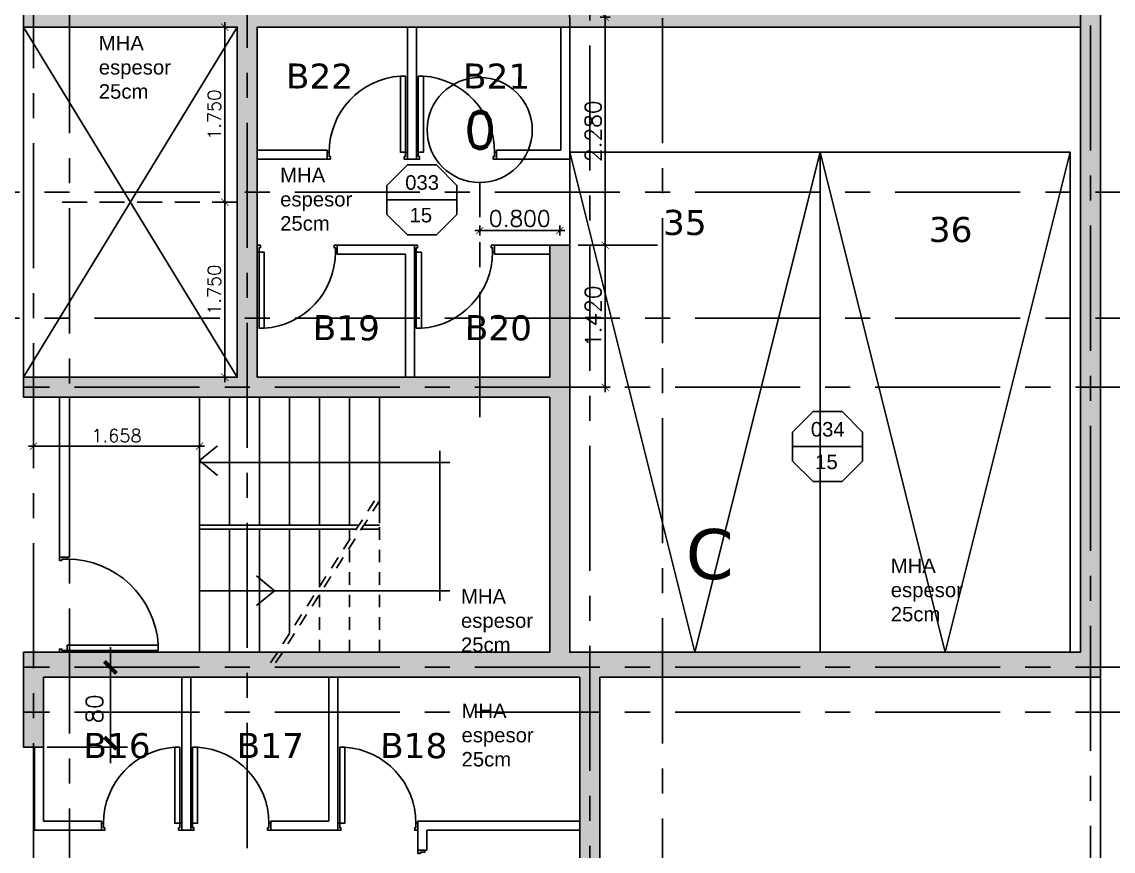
# Model space of a CAD drawing. Header units: millimetres. Extents: x 0 to 223, y -18 to 76.
# Drawn here: x 17.69 to 28.59, y 16.79 to 25.08 of the extents above; entities that cross this region are included whole.
import ezdxf
from ezdxf.enums import TextEntityAlignment as Align

# ---------------------------------------------------------------- set-up
doc = ezdxf.new("R2010")
doc.units = ezdxf.units.MM
for name, pattern in [('CENTER', [2, 1.25, -0.25, 0.25, -0.25]), ('HIDDEN', [0.375, 0.25, -0.125]), ('HIDDEN2', [0.1875, 0.125, -0.0625])]:
    doc.linetypes.add(name, pattern=pattern)
for name, color, linetype in [('01', 1, 'Continuous'), ('03', 3, 'Continuous'), ('04', 4, 'Continuous'), ('06', 6, 'Continuous'), ('Capa1', 8, 'Continuous'), ('COTAS', 1, 'Continuous'), ('COTAS1', 2, 'Continuous'), ('Cotas2', 1, 'Continuous'), ('EJES', 1, 'CENTER'), ('GRIS', 9, 'Continuous'), ('LOSAS', 7, 'Continuous'), ('MUROS_EST', 5, 'Continuous'), ('PUERTAS', 1, 'Continuous'), ('Tabiques', 4, 'Continuous'), ('Textos', 2, 'Continuous'), ('VIGAS_1', 2, 'Continuous')]:
    doc.layers.add(name, color=color, linetype=linetype)
doc.styles.add('INTERARQ', font='ROMANS.SHX')
doc.styles.add('ROMAND', font='romand', dxfattribs={"height": 31.5})
doc.styles.add('ROMANS', font='romans.shx', dxfattribs={"height": 16.875})
doc.styles.get("Standard").update_dxf_attribs({"font": 'arial.ttf'})
doc.dimstyles.new('ESCALA_1-50', dxfattribs={"dimtxt": 0.13, "dimasz": 0.05, "dimexe": 0.18, "dimexo": 0.0625, "dimgap": 0.04, "dimtad": 1, "dimdec": 3, "dimzin": 0, "dimdsep": 46, "dimtxsty": 'INTERARQ', "dimblk": 'DIMTICK', "dimcen": 0.09, "dimse1": 1, "dimse2": 1, "dimclrd": 1, "dimclre": 1, "dimclrt": 2, "dimadec": 0, "dimazin": 0, "dimtfac": 4.5, "dimtdec": 3, "dimtofl": 0, "dimtmove": 2, "dimatfit": 3, "dimldrblk": 'DIMTICK', "dimfxl": 1, "dimtolj": 1, "dimtzin": 0, "dimarcsym": 0})
pattern_1 = [(0, (0, 0), (0, 6.985), [5.08, -1.905]), (90, (0, 0), (-6.985, 4e-16), [5.08, -1.905])]

# ---------------------------------------------------------------- blocks, each defined once
blk = doc.blocks.new('P_75')
at = {"color": 9}
blk.add_arc((-0.0129, 0.0592), 0.7221, 93.33599, 179.93331, dxfattribs=at)
at = {"layer": 'PUERTAS'}
blk.add_lwpolyline([(-0.015, 0.06), (-0.055, 0.06), (-0.055, 0.78), (-0.0149, 0.78)], close=True, dxfattribs=at)
for points in [[(-0.75, 0), (-0.725, 0), (-0.725, 0.02), (-0.735, 0.02), (-0.735, 0.06), (-0.75, 0.06)], [(0, 0.06), (-0.015, 0.06), (-0.015, 0.02), (-0.025, 0.02), (-0.025, 0), (0, 0)]]:
    blk.add_lwpolyline(points, dxfattribs=at)
blk = doc.blocks.new('DIMTICK')
at = {"color": 1}
for p, q in [((-1, 0), (1, 0)), ((0, 1), (0, -1))]:
    blk.add_line(p, q, dxfattribs=at)
at = {"color": 3, "const_width": 0.141}
blk.add_lwpolyline([(0.71, 0.71), (-0.71, -0.71)], dxfattribs=at)
blk = doc.blocks.new('*D43')
at = {"layer": '06', "color": 1, "lineweight": -2, "transparency": 16777216}
blk.add_line((22.313, 22.994), (23.013, 22.994), dxfattribs=at)
at = {"layer": 'Defpoints', "color": 0, "transparency": 16777216}
for p in [(22.263, 23.184), (23.063, 23.184), (23.063, 22.994)]:
    blk.add_point(p, dxfattribs=at)
at = {"layer": '06', "color": 1, "lineweight": -2, "transparency": 16777216, "xscale": 0.05, "yscale": 0.05, "zscale": 0.05, "rotation": 180}
blk.add_blockref('DIMTICK', (22.263, 22.994), dxfattribs=at)
at = {"layer": '06', "color": 1, "lineweight": -2, "transparency": 16777216, "xscale": 0.05, "yscale": 0.05, "zscale": 0.05}
blk.add_blockref('DIMTICK', (23.063, 22.994), dxfattribs=at)
at = {"layer": '06', "color": 2, "transparency": 16777216, "insert": (22.663, 23.114), "char_height": 0.16, "attachment_point": 5, "style": 'INTERARQ'}
blk.add_mtext('\\A1;0.800', dxfattribs=at)
blk = doc.blocks.new('*D119')
at = {"layer": '06', "color": 1, "lineweight": -2, "transparency": 16777216}
blk.add_line((23.517, 25.077), (23.517, 22.897), dxfattribs=at)
at = {"layer": 'Defpoints', "color": 0, "transparency": 16777216}
for p in [(23.163, 25.127), (23.163, 22.847), (23.517, 22.847)]:
    blk.add_point(p, dxfattribs=at)
at = {"layer": '06', "color": 1, "lineweight": -2, "transparency": 16777216, "xscale": 0.05, "yscale": 0.05, "zscale": 0.05}
for p, rotation in [((23.517, 25.127), 90), ((23.517, 22.847), 270)]:
    blk.add_blockref('DIMTICK', p, dxfattribs=dict(at, rotation=rotation))
at = {"layer": '06', "color": 2, "transparency": 16777216, "insert": (23.397, 23.987), "char_height": 0.16, "attachment_point": 5, "rotation": 90, "style": 'INTERARQ'}
blk.add_mtext('\\A1;2.280', dxfattribs=at)
blk = doc.blocks.new('*D120')
at = {"layer": '06', "color": 1, "lineweight": -2, "transparency": 16777216}
blk.add_line((23.517, 22.797), (23.517, 21.477), dxfattribs=at)
at = {"layer": 'Defpoints', "color": 0, "transparency": 16777216}
for p in [(23.163, 22.847), (23.063, 21.427), (23.517, 21.427)]:
    blk.add_point(p, dxfattribs=at)
at = {"layer": '06', "color": 1, "lineweight": -2, "transparency": 16777216, "xscale": 0.05, "yscale": 0.05, "zscale": 0.05}
for p, rotation in [((23.517, 22.847), 90), ((23.517, 21.427), 270)]:
    blk.add_blockref('DIMTICK', p, dxfattribs=dict(at, rotation=rotation))
at = {"layer": '06', "color": 2, "transparency": 16777216, "insert": (23.397, 22.137), "char_height": 0.16, "attachment_point": 5, "rotation": 90, "style": 'INTERARQ'}
blk.add_mtext('\\A1;1.420', dxfattribs=at)
blk = doc.blocks.new('*D28')
at = {"layer": '01', "color": 1, "lineweight": -2, "transparency": 16777216}
blk.add_line((19.716, 24.977), (19.716, 23.327), dxfattribs=at)
at = {"layer": 'Defpoints', "color": 0, "transparency": 16777216}
for p in [(19.87, 25.027), (19.716, 23.277), (19.87, 23.277)]:
    blk.add_point(p, dxfattribs=at)
at = {"layer": '01', "color": 1, "lineweight": -2, "transparency": 16777216, "xscale": 0.05, "yscale": 0.05, "zscale": 0.05}
for p, rotation in [((19.716, 25.027), 90), ((19.716, 23.277), 270)]:
    blk.add_blockref('DIMTICK', p, dxfattribs=dict(at, rotation=rotation))
at = {"layer": '01', "color": 2, "transparency": 16777216, "insert": (19.611, 24.152), "char_height": 0.13, "attachment_point": 5, "rotation": 90, "style": 'INTERARQ'}
blk.add_mtext('\\A1;1.750', dxfattribs=at)
blk = doc.blocks.new('*D29')
at = {"layer": '01', "color": 1, "lineweight": -2, "transparency": 16777216}
blk.add_line((19.716, 23.227), (19.716, 21.577), dxfattribs=at)
at = {"layer": 'Defpoints', "color": 0, "transparency": 16777216}
for p in [(19.87, 23.277), (19.716, 21.527), (19.87, 21.527)]:
    blk.add_point(p, dxfattribs=at)
at = {"layer": '01', "color": 1, "lineweight": -2, "transparency": 16777216, "xscale": 0.05, "yscale": 0.05, "zscale": 0.05}
for p, rotation in [((19.716, 23.277), 90), ((19.716, 21.527), 270)]:
    blk.add_blockref('DIMTICK', p, dxfattribs=dict(at, rotation=rotation))
at = {"layer": '01', "color": 2, "transparency": 16777216, "insert": (19.611, 22.402), "char_height": 0.13, "attachment_point": 5, "rotation": 90, "style": 'INTERARQ'}
blk.add_mtext('\\A1;1.750', dxfattribs=at)
blk = doc.blocks.new('*D169')
at = {"layer": '04', "color": 1, "lineweight": -2, "transparency": 16777216}
blk.add_line((17.855, 20.838), (19.413, 20.838), dxfattribs=at)
at = {"layer": 'Defpoints', "color": 0, "transparency": 16777216}
for p in [(17.805, 21.427), (19.463, 21.327), (19.463, 20.838)]:
    blk.add_point(p, dxfattribs=at)
at = {"layer": '04', "color": 1, "lineweight": -2, "transparency": 16777216, "xscale": 0.05, "yscale": 0.05, "zscale": 0.05, "rotation": 180}
blk.add_blockref('DIMTICK', (17.805, 20.838), dxfattribs=at)
at = {"layer": '04', "color": 1, "lineweight": -2, "transparency": 16777216, "xscale": 0.05, "yscale": 0.05, "zscale": 0.05}
blk.add_blockref('DIMTICK', (19.463, 20.838), dxfattribs=at)
at = {"layer": '04', "color": 2, "transparency": 16777216, "insert": (18.634, 20.943), "char_height": 0.13, "attachment_point": 5, "style": 'INTERARQ'}
blk.add_mtext('\\A1;1.658', dxfattribs=at)

msp = doc.modelspace()

# ---------------------------------------------------------------- hatches: boundary and pattern name
at = {"layer": 'COTAS', "transparency": 33554687}
h = msp.add_hatch(color=5, dxfattribs=at)
h.dxf.hatch_style = 1
h.paths.add_polyline_path([(12.2874, 37.6473), (11.0049, 37.6473), (11.0049, 37.5473), (12.2874, 37.5473)])
h.paths.add_polyline_path([(12.2874, 37.5473), (11.0049, 37.5473), (11.0049, 36.7327), (11.1049, 36.7327), (11.1049, 37.4473), (12.2874, 37.4473)])
h.paths.add_polyline_path([(11.0049, 37.6473), (10.8549, 37.6473), (10.8549, 37.5473), (11.0049, 37.5473)])
h.paths.add_polyline_path([(11.0049, 37.5473), (10.8549, 37.5473), (10.8549, 36.8327), (10.8549, 36.7327), (11.0049, 36.7327)])
h.paths.add_polyline_path([(11.0049, 36.7327), (10.8549, 36.7327), (10.8549, 35.6673), (11.0049, 35.6673)])
h.paths.add_polyline_path([(11.1049, 36.7327), (11.0049, 36.7327), (11.0049, 35.6673), (11.1049, 35.6673)])
h.paths.add_polyline_path([(23.513, 35.6673), (23.363, 35.6673), (23.363, 34.3071), (23.513, 34.3071)])
h.paths.add_polyline_path([(23.513, 36.4272), (23.363, 36.4272), (23.363, 35.6673), (23.513, 35.6673)])
h.paths.add_polyline_path([(23.363, 36.4272), (23.263, 36.4272), (23.263, 35.6673), (23.363, 35.6673)])
h.paths.add_polyline_path([(23.363, 35.6673), (23.263, 35.6673), (23.263, 34.4321), (18.2631, 34.4321), (18.2631, 34.3071), (23.363, 34.3071)])
h.paths.add_polyline_path([(16.955, 35.6673), (16.83, 35.6673), (16.83, 34.3071), (16.955, 34.3071)])
h.paths.add_polyline_path([(17.08, 35.6673), (16.955, 35.6673), (16.955, 34.3071), (17.08, 34.3071)])
h.paths.add_polyline_path([(17.08, 36.4272), (16.955, 36.4272), (16.955, 35.6673), (17.08, 35.6673)])
h.paths.add_polyline_path([(16.955, 36.4272), (16.83, 36.4272), (16.83, 35.6673), (16.955, 35.6673)])
h.paths.add_polyline_path([(16.955, 36.7327), (16.83, 36.7327), (16.83, 36.4272), (16.955, 36.4272)])
h.paths.add_polyline_path([(17.08, 36.7327), (16.955, 36.7327), (16.955, 36.4272), (17.08, 36.4272)])
h.paths.add_polyline_path([(17.08, 37.5473), (16.955, 37.5473), (16.955, 36.7327), (17.08, 36.7327)])
h.paths.add_polyline_path([(16.955, 37.5473), (16.83, 37.5473), (16.83, 36.7327), (16.955, 36.7327)])
h.paths.add_polyline_path([(16.955, 37.6473), (16.83, 37.6473), (16.83, 37.5473), (16.955, 37.5473)])
h.paths.add_polyline_path([(17.08, 37.6473), (16.955, 37.6473), (16.955, 37.5473), (17.08, 37.5473)])
h.paths.add_polyline_path([(11.0049, 35.6673), (10.8549, 35.6673), (10.8549, 34.3071), (11.0049, 34.3071)])
h.paths.add_polyline_path([(11.1049, 35.6673), (11.0049, 35.6673), (11.0049, 34.3071), (11.1049, 34.3071)])
h.paths.add_polyline_path([(11.0049, 34.3071), (10.8549, 34.3071), (10.8549, 33.7473), (11.0049, 33.7473)])
h.paths.add_polyline_path([(11.1049, 34.3071), (11.0049, 34.3071), (11.0049, 33.7473), (11.1049, 33.7473)])
h.paths.add_polyline_path([(23.363, 34.3071), (18.2631, 34.3071), (18.2631, 34.1821), (23.263, 34.1821), (23.263, 32.7373), (23.363, 32.7373)])
h.paths.add_polyline_path([(23.513, 34.3071), (23.363, 34.3071), (23.363, 32.7373), (23.513, 32.7373)])
h.paths.add_polyline_path([(23.513, 37.5473), (23.363, 37.5473), (23.363, 36.4272), (23.513, 36.4272)])
h.paths.add_polyline_path([(23.363, 37.5473), (23.263, 37.5473), (23.263, 36.4272), (23.363, 36.4272)])
h.paths.add_polyline_path([(23.363, 37.6473), (23.263, 37.6473), (23.263, 37.5473), (23.363, 37.5473)])
h.paths.add_polyline_path([(23.513, 37.6473), (23.363, 37.6473), (23.363, 37.5473), (23.513, 37.5473)])
h.paths.add_polyline_path([(23.363, 28.8973), (18.1631, 28.8973), (18.1631, 28.5773), (18.2631, 28.5773), (18.2631, 28.7723), (23.363, 28.7723)])
h.paths.add_polyline_path([(23.363, 29.0223), (18.1631, 29.0223), (18.1631, 28.8973), (23.363, 28.8973)])
h.paths.add_polyline_path([(18.1631, 28.5773), (18.0631, 28.5773), (18.0631, 26.1768), (18.1631, 26.1768)])
h.paths.add_polyline_path([(18.2631, 28.5773), (18.1631, 28.5773), (18.1631, 26.1768), (18.2631, 26.1768)])
h.paths.add_polyline_path([(19.9399, 25.2273), (18.1631, 25.2273), (18.1631, 25.1273), (19.9399, 25.1273)])
h.paths.add_polyline_path([(18.1631, 25.2273), (17.8049, 25.2273), (17.8049, 25.1273), (18.1631, 25.1273)])
h.paths.add_polyline_path([(17.8049, 25.2273), (17.7049, 25.2273), (17.7049, 25.1273), (17.8049, 25.1273)])
h.paths.add_polyline_path([(17.8049, 25.1273), (17.7049, 25.1273), (17.7049, 25.0273), (17.8049, 25.0273)])
h.paths.add_polyline_path([(18.1631, 25.1273), (17.8049, 25.1273), (17.8049, 25.0273), (18.1631, 25.0273)])
h.paths.add_polyline_path([(22.263, 21.5273), (20.0399, 21.5273), (20.0399, 22.1173), (19.9399, 22.1173), (19.9399, 21.4273), (22.263, 21.4273)])
h.paths.add_polyline_path([(19.9399, 22.1173), (19.8399, 22.1173), (19.8399, 21.5273), (18.1631, 21.5273), (18.1631, 21.4273), (19.9399, 21.4273)])
h.paths.add_polyline_path([(18.1631, 21.5273), (17.8049, 21.5273), (17.8049, 21.4273), (18.1631, 21.4273)])
h.paths.add_polyline_path([(17.8049, 21.5273), (17.7049, 21.5273), (17.7049, 21.4273), (17.8049, 21.4273)])
h.paths.add_polyline_path([(17.8049, 21.4273), (17.7049, 21.4273), (17.7049, 21.3273), (17.8049, 21.3273)])
h.paths.add_polyline_path([(18.1631, 21.4273), (17.8049, 21.4273), (17.8049, 21.3273), (18.1631, 21.3273)])
h.paths.add_polyline_path([(22.263, 21.4273), (19.9399, 21.4273), (19.9399, 21.3273), (22.263, 21.3273)])
h.paths.add_polyline_path([(23.163, 22.8473), (22.963, 22.8473), (22.963, 22.1173), (23.163, 22.1173)])
h.paths.add_polyline_path([(23.163, 22.1173), (22.963, 22.1173), (22.963, 21.5273), (22.263, 21.5273), (22.263, 21.4273), (23.163, 21.4273)])
h.paths.add_polyline_path([(17.8049, 18.1773), (17.7049, 18.1773), (17.7049, 17.8273), (17.8049, 17.8273)])
h.paths.add_polyline_path([(17.9049, 18.1773), (17.8049, 18.1773), (17.8049, 17.8273), (17.9049, 17.8273)])
h.paths.add_polyline_path([(17.9049, 18.5273), (18.1631, 18.5273), (18.1631, 18.6273), (17.8049, 18.6273), (17.8049, 18.1773), (17.9049, 18.1773)])
h.paths.add_polyline_path([(17.8049, 18.6273), (17.7049, 18.6273), (17.7049, 18.1773), (17.8049, 18.1773)])
h.paths.add_polyline_path([(17.8049, 18.7773), (17.7049, 18.7773), (17.7049, 18.6273), (17.8049, 18.6273)])
h.paths.add_polyline_path([(18.1631, 18.7773), (17.8049, 18.7773), (17.8049, 18.6273), (18.1631, 18.6273)])
h.paths.add_polyline_path([(19.9399, 18.7773), (18.1631, 18.7773), (18.1631, 18.6273), (19.9399, 18.6273)])
h.paths.add_polyline_path([(19.9399, 18.6273), (18.1631, 18.6273), (18.1631, 18.5273), (19.9399, 18.5273)])
h.paths.add_polyline_path([(23.363, 18.6273), (19.9399, 18.6273), (19.9399, 18.5273), (22.2074, 18.5273), (23.263, 18.5273), (23.263, 18.1773), (23.363, 18.1773)])
h.paths.add_polyline_path([(24.0878, 18.7773), (23.363, 18.7773), (23.363, 18.6273), (24.0878, 18.6273)])
h.paths.add_polyline_path([(23.463, 12.1524), (23.363, 12.1524), (23.363, 12.0534), (23.463, 12.0635)])
h.paths.add_polyline_path([(23.363, 12.1524), (23.348, 12.1524), (19.9399, 11.8067), (19.9399, 11.7062), (23.363, 12.0534)])
h.paths.add_polyline_path([(23.363, 14.6979), (23.263, 14.6979), (23.263, 12.2432), (19.9399, 11.9062), (19.9399, 11.8067), (23.348, 12.1524), (23.363, 12.1539)])
h.paths.add_polyline_path([(23.463, 14.6979), (23.363, 14.6979), (23.363, 12.1539), (23.463, 12.164)])
h.paths.add_polyline_path([(19.9399, 11.8067), (19.9399, 11.9062), (18.1631, 11.7259), (18.1631, 11.6264)])
h.paths.add_polyline_path([(19.9399, 11.8067), (18.1631, 11.6264), (18.1631, 11.5259), (19.9399, 11.7062)])
h.paths.add_polyline_path([(18.1631, 11.7259), (17.8049, 11.6896), (17.8049, 11.5901), (18.1631, 11.6264)])
h.paths.add_polyline_path([(18.1631, 11.6264), (17.8049, 11.5901), (17.8049, 11.4896), (18.1631, 11.5259)])
h.paths.add_polyline_path([(17.8049, 11.6896), (17.055, 11.6135), (17.055, 11.514), (17.8049, 11.5901)])
h.paths.add_polyline_path([(17.8049, 11.5901), (17.055, 11.514), (17.055, 11.4135), (17.8049, 11.4896)])
h.paths.add_polyline_path([(17.055, 11.514), (16.955, 11.5039), (16.955, 11.4034), (17.055, 11.4135)])
h.paths.add_polyline_path([(17.055, 11.605), (16.955, 11.605), (16.955, 11.5039), (17.055, 11.514)])
h.paths.add_polyline_path([(16.955, 11.605), (16.855, 11.605), (16.855, 11.5932), (16.855, 11.4938), (16.955, 11.5039)])
h.paths.add_polyline_path([(16.955, 11.5039), (16.855, 11.4938), (16.855, 11.3932), (16.955, 11.4034)])
h.paths.add_polyline_path([(16.855, 11.4938), (16.2049, 11.4278), (16.2049, 11.3273), (16.855, 11.3932)])
h.paths.add_polyline_path([(16.855, 11.5932), (16.2049, 11.5273), (16.2049, 11.4278), (16.855, 11.4938)])
h.paths.add_polyline_path([(11.0049, 18.2773), (10.9049, 18.2773), (10.9049, 18.1773), (11.0049, 18.1773)])
h = msp.add_hatch(color=5, dxfattribs=at)
h.dxf.hatch_style = 1
h.paths.add_polyline_path([(17.8049, 28.8973), (17.7049, 28.8973), (17.7049, 28.7723), (17.8049, 28.7723)])
h.paths.add_polyline_path([(23.463, 29.0223), (23.363, 29.0223), (23.363, 28.8973), (23.463, 28.8973)])
h.paths.add_polyline_path([(23.463, 28.8973), (23.363, 28.8973), (23.363, 28.7723), (23.463, 28.7723)])
h.paths.add_polyline_path([(19.9399, 25.1273), (18.1631, 25.1273), (18.1631, 25.0273), (19.8399, 25.0273), (19.8399, 23.3773), (19.9399, 23.3773)])
h = msp.add_hatch(color=5, dxfattribs=at)
h.dxf.hatch_style = 1
h.paths.add_polyline_path([(28.3649, 25.1273), (28.2649, 25.1273), (28.2649, 23.3773), (28.3649, 23.3773)])
h.paths.add_polyline_path([(28.4649, 25.1273), (28.3649, 25.1273), (28.3649, 23.3773), (28.4649, 23.3773)])
h.paths.add_polyline_path([(28.3649, 23.3773), (28.2649, 23.3773), (28.2649, 22.1173), (28.3649, 22.1173)])
h.paths.add_polyline_path([(28.4649, 23.3773), (28.3649, 23.3773), (28.3649, 22.1173), (28.4649, 22.1173)])
h.paths.add_polyline_path([(28.3649, 22.1173), (28.2649, 22.1173), (28.2649, 21.4273), (28.3649, 21.4273)])
h.paths.add_polyline_path([(28.4649, 22.1173), (28.3649, 22.1173), (28.3649, 21.4273), (28.4649, 21.4273)])
h.paths.add_polyline_path([(28.3649, 21.4273), (28.2649, 21.4273), (28.2649, 18.7773), (24.0878, 18.7773), (24.0878, 18.6273), (28.3649, 18.6273)])
h.paths.add_polyline_path([(28.4649, 21.4273), (28.3649, 21.4273), (28.3649, 18.6273), (28.4649, 18.6273)])
h.paths.add_polyline_path([(28.3649, 18.6273), (24.0878, 18.6273), (24.0878, 18.5273), (28.3649, 18.5273)])
h.paths.add_polyline_path([(28.4649, 18.6273), (28.3649, 18.6273), (28.3649, 18.5273), (28.4649, 18.5273)])
h.paths.add_polyline_path([(19.9399, 21.4273), (18.1631, 21.4273), (18.1631, 21.3273), (19.9399, 21.3273)])
h = msp.add_hatch(color=5, dxfattribs=at)
h.dxf.hatch_style = 1
h.paths.add_polyline_path([(23.463, 18.5273), (24.0878, 18.5273), (24.0878, 18.6273), (23.363, 18.6273), (23.363, 18.1773), (23.463, 18.1773)])
at = {"layer": 'MUROS_EST', "transparency": 33554687}
h = msp.add_hatch(color=5, dxfattribs=at)
h.dxf.hatch_style = 1
h.paths.add_polyline_path([(28.4649, 28.0227), (31.8149, 28.0227), (31.8149, 58.4427), (5.4149, 58.4427), (5.4149, 10.7902), (5.6149, 10.7902), (5.6149, 58.2427), (31.6149, 58.2427), (31.6149, 28.2227), (28.2649, 28.2227), (28.2649, 18.7773), (23.163, 18.7773), (23.163, 19.2739), (22.963, 19.2739), (22.963, 18.7773), (17.7049, 18.7773), (17.7049, 17.8273), (17.9049, 17.8273), (17.9049, 18.5273), (23.263, 18.5273), (23.263, 12.2432), (19.3399, 11.8453), (19.3399, 11.6453), (23.463, 12.0635), (23.463, 18.5273), (28.4649, 18.5273)], flags=17)
h.paths.add_polyline_path([(23.163, 22.8473), (22.963, 22.8473), (22.963, 21.5273), (20.0399, 21.5273), (20.0399, 25.0273), (23.163, 25.0273), (23.1603, 25.2273), (17.7049, 25.2273), (17.7049, 25.0273), (19.8399, 25.0273), (19.8399, 21.5273), (17.7049, 21.5273), (17.7049, 21.3273), (22.963, 21.3273), (22.963, 19.2739), (23.163, 19.2739)], flags=16)
h.paths.add_polyline_path([(16.3049, 19.7073), (16.1049, 19.7073), (16.1049, 18.2773), (10.9049, 18.2773), (10.9049, 10.7898), (23.463, 12.0635), (23.463, 18.5273), (28.4649, 18.5273), (28.4649, 28.0227), (31.8149, 28.0227), (31.8149, 58.4427), (5.4149, 58.4427), (5.4149, 10.7902), (5.6149, 10.7902), (5.6149, 58.2427), (31.6149, 58.2427), (31.6149, 28.2227), (28.2649, 28.2227), (28.2649, 18.7773), (23.163, 18.7773), (23.163, 19.2739), (22.963, 19.2739), (22.963, 18.7773), (17.7049, 18.7773), (17.7049, 17.8273), (17.9049, 17.8273), (17.9049, 18.5273), (23.263, 18.5273), (23.263, 12.2432), (17.055, 11.6135), (17.055, 15.9873), (16.7102, 16.7181), (16.5293, 16.6328), (16.855, 15.9425), (16.855, 11.5932), (11.1049, 11.01), (11.1049, 18.0773), (16.1049, 18.0773), (16.1049, 17.5773), (16.3049, 17.5773)])
h = msp.add_hatch(color=5, dxfattribs=at)
h.dxf.hatch_style = 1
h.paths.add_polyline_path([(28.4649, 28.0227), (31.8149, 28.0227), (31.8149, 58.4427), (5.4149, 58.4427), (5.4149, 10.7902), (5.6149, 10.7902), (5.6149, 58.2427), (31.6149, 58.2427), (31.6149, 28.2227), (28.2649, 28.2227), (28.2649, 18.7773), (23.163, 18.7773), (23.163, 19.2739), (22.963, 19.2739), (22.963, 18.7773), (17.7049, 18.7773), (17.7049, 17.8273), (17.9049, 17.8273), (17.9049, 18.5273), (23.263, 18.5273), (23.263, 12.2432), (17.055, 11.6135), (17.055, 15.9873), (16.7102, 16.7181), (16.5293, 16.6328), (16.855, 15.9425), (16.855, 11.5932), (11.1049, 11.01), (11.1049, 18.0773), (16.1049, 18.0773), (16.1049, 17.5773), (16.3049, 17.5773), (16.3049, 19.7073), (16.1049, 19.7073), (16.1049, 18.2773), (10.9049, 18.2773), (10.9049, 10.7898), (23.463, 12.0635), (23.463, 18.5273), (28.4649, 18.5273)])
h = msp.add_hatch(color=2, dxfattribs=at)
h.dxf.hatch_style = 1
h.paths.add_polyline_path([(11.1049, 28.4523), (10.9049, 28.4523), (10.9049, 23.4773), (11.1049, 23.4773)])
h.paths.add_polyline_path([(10.9049, 23.4773), (5.6149, 23.4773), (5.6149, 23.2773), (10.9049, 23.2773)])
h.paths.add_polyline_path([(11.1049, 23.2773), (10.9049, 23.2773), (10.9049, 18.2773), (11.1049, 18.2773)])
h.paths.add_polyline_path([(10.9049, 18.2773), (5.6149, 18.2773), (5.6149, 18.0773), (10.9049, 18.0773)])
h.paths.add_polyline_path([(28.2649, 25.2273), (23.1603, 25.2273), (23.163, 25.0273), (28.2649, 25.0273)])
h.paths.add_polyline_path([(16.83, 33.9473), (11.1049, 33.9473), (11.1049, 33.7473), (16.83, 33.7473)])
h.paths.add_polyline_path([(10.8549, 33.9473), (5.6149, 33.9473), (5.6149, 33.7473), (10.8549, 33.7473)])
h.paths.add_polyline_path([(10.8549, 37.6512), (5.6149, 37.6512), (5.6149, 37.4512), (10.8549, 37.4512)])
h.paths.add_polyline_path([(23.263, 37.6473), (17.08, 37.6473), (17.08, 37.4473), (23.263, 37.4473)])
h.paths.add_polyline_path([(31.6149, 34.4248), (23.513, 34.4248), (23.513, 34.2248), (31.6149, 34.2248)])
h.paths.add_polyline_path([(30.0152, 37.6473), (23.513, 37.6473), (23.513, 37.4473), (30.0152, 37.4473)])
h.paths.add_polyline_path([(31.6149, 42.8757), (23.4781, 42.8757), (23.4781, 42.6757), (31.6149, 42.6757)])
h.paths.add_polyline_path([(23.4781, 47.6757), (23.2781, 47.6757), (23.2781, 42.8757), (23.4781, 42.8757)])
h.paths.add_polyline_path([(22.9781, 42.8757), (17.2148, 42.8757), (17.2148, 42.6757), (22.9781, 42.6757)])
h.paths.add_polyline_path([(17.0404, 47.6757), (16.8404, 47.6757), (16.8404, 42.8757), (17.0404, 42.8757)])
h.paths.add_polyline_path([(16.7148, 42.8757), (11.3546, 42.8757), (11.3546, 42.6757), (16.7148, 42.6757)])
h.paths.add_polyline_path([(11.1062, 47.6757), (10.9062, 47.6757), (10.9062, 42.8757), (11.1062, 42.8757)])
h.paths.add_polyline_path([(10.8546, 42.8757), (5.6149, 42.8757), (5.6149, 42.6757), (10.8546, 42.6757)])
h.paths.add_polyline_path([(11.1062, 42.6757), (10.9062, 42.6757), (10.9062, 37.6473), (11.1062, 37.6473)])
h.paths.add_polyline_path([(11.1062, 53.1927), (10.9062, 53.1927), (10.9062, 47.8757), (11.1062, 47.8757)])
h.paths.add_polyline_path([(16.7148, 47.8757), (11.3546, 47.8757), (11.3546, 47.6757), (16.7148, 47.6757)])
h.paths.add_polyline_path([(10.8546, 47.8757), (5.6149, 47.8757), (5.6149, 47.6757), (10.8546, 47.6757)])
h.paths.add_polyline_path([(17.055, 53.1924), (17.055, 53.1927), (16.855, 53.1927), (16.841, 47.8757), (17.041, 47.8757)])
h.paths.add_polyline_path([(22.9781, 47.8757), (17.2148, 47.8757), (17.2148, 47.6757), (22.9781, 47.6757)])
h.paths.add_polyline_path([(23.4608, 53.1927), (23.2608, 53.1927), (23.2608, 47.8757), (23.4608, 47.8757)])
h.paths.add_polyline_path([(31.6149, 47.8757), (23.4781, 47.8757), (23.4781, 47.6757), (31.6149, 47.6757)])
h.paths.add_polyline_path([(31.6149, 53.6927), (23.4608, 53.6927), (23.4608, 53.4927), (31.6149, 53.4927)])
h.paths.add_polyline_path([(23.4608, 58.2427), (23.2608, 58.2427), (23.2608, 53.6927), (23.4608, 53.6927)])
h.paths.add_polyline_path([(23.2608, 53.6927), (17.055, 53.6927), (17.055, 53.4927), (23.2608, 53.4927)])
h.paths.add_polyline_path([(17.055, 58.2427), (16.855, 58.2427), (16.855, 53.6927), (17.055, 53.6927)])
h.paths.add_polyline_path([(11.1062, 58.2427), (10.9062, 58.2427), (10.9062, 53.6927), (11.1062, 53.6927)])
h.paths.add_polyline_path([(10.9062, 53.6927), (5.6149, 53.6927), (5.6149, 53.4927), (10.9062, 53.4927)])
h.paths.add_polyline_path([(16.855, 53.6927), (11.1062, 53.6927), (11.1062, 53.4927), (16.855, 53.4927)])
h.paths.add_polyline_path([(23.9258, 38.0626), (27.8932, 38.0626), (27.8932, 38.3613), (23.9258, 38.3613)], flags=9)
at = {"layer": 'PUERTAS', "transparency": 33554687}
h = msp.add_hatch(dxfattribs=at)
h.set_pattern_fill('ANGLE', color=256)
h.set_pattern_definition(pattern_1)
h.paths.add_polyline_path([(16.3049, 26.0973), (16.1049, 26.0973), (16.1049, 23.4773), (10.9049, 23.4773), (10.9049, 23.2773), (16.1049, 23.2773), (16.1049, 20.6573), (16.3049, 20.6573)])
edge = h.paths.add_edge_path()
edge.add_line((17.055, 13.7227), (17.055, 11.6135))
edge.add_line((16.855, 13.7227), (16.855, 11.5932))
edge.add_line((16.9449, 16.2207), (17.055, 15.9873))
edge.add_line((16.764, 16.1354), (16.9449, 16.2207))
edge.add_line((16.855, 15.9425), (16.764, 16.1354))
edge.add_line((16.855, 13.7227), (16.855, 15.9425))
edge.add_line((17.055, 13.7227), (17.055, 15.9873))
edge.add_line((17.055, 11.6135), (23.263, 12.2432))
edge.add_line((11.1049, 11.01), (16.855, 11.5932))
edge.add_line((10.9057, 10.7898), (23.463, 12.0635))
at = {"layer": 'VIGAS_1', "transparency": 33554687}
h = msp.add_hatch(dxfattribs=at)
h.set_pattern_fill('ANGLE', color=256)
h.set_pattern_definition(pattern_1)
h.paths.add_polyline_path([(23.363, 25.1273), (23.163, 25.1273), (23.163, 25.0273), (23.363, 25.0273)])
h.paths.add_polyline_path([(23.363, 25.2273), (23.163, 25.2273), (23.163, 25.1273), (23.363, 25.1273)])
h.paths.add_polyline_path([(24.0878, 25.2273), (23.363, 25.2273), (23.363, 25.1273), (24.0878, 25.1273)])
h.paths.add_polyline_path([(24.0878, 25.1273), (23.363, 25.1273), (23.363, 25.0273), (24.0878, 25.0273)])
h.paths.add_polyline_path([(24.0878, 34.4248), (23.513, 34.4248), (23.513, 34.3071), (24.0878, 34.3071)])
h.paths.add_polyline_path([(24.0878, 34.3071), (23.513, 34.3071), (23.513, 34.2248), (24.0878, 34.2248)])
h.paths.add_polyline_path([(25.2599, 34.3071), (25.212, 34.3071), (24.0878, 34.3071), (24.0878, 34.2248), (25.2599, 34.2248)])
h.paths.add_polyline_path([(28.3649, 34.4248), (24.0878, 34.4248), (24.0878, 34.3071), (25.212, 34.3071), (25.2599, 34.3071), (28.3649, 34.3071)])
h.paths.add_polyline_path([(28.3649, 34.3071), (25.262, 34.3071), (25.2973, 34.2718), (25.3049, 34.2621), (25.262, 34.3051), (25.262, 34.2571), (25.262, 34.2248), (28.3649, 34.2248)])
h.paths.add_polyline_path([(28.999, 34.4248), (28.3649, 34.4248), (28.3649, 34.3071), (28.999, 34.3071)])
h.paths.add_polyline_path([(28.999, 34.3071), (28.3649, 34.3071), (28.3649, 34.2248), (28.999, 34.2248)])
h.paths.add_polyline_path([(29.9904, 34.3071), (28.999, 34.3071), (28.999, 34.2248), (30.011, 34.2248)])
h.paths.add_polyline_path([(29.961, 34.4248), (28.999, 34.4248), (28.999, 34.3071), (29.9904, 34.3071)])
h.paths.add_polyline_path([(30.537, 34.4248), (29.961, 34.4248), (29.9904, 34.3071), (30.5076, 34.3071)])
h.paths.add_polyline_path([(30.5076, 34.3071), (29.9904, 34.3071), (30.011, 34.2248), (30.487, 34.2248)])
h.paths.add_polyline_path([(31.499, 34.3071), (30.5076, 34.3071), (30.487, 34.2248), (31.499, 34.2248)])
h.paths.add_polyline_path([(31.499, 34.4248), (30.537, 34.4248), (30.5076, 34.3071), (31.499, 34.3071)])
h.paths.add_polyline_path([(31.6149, 34.4248), (31.499, 34.4248), (31.499, 34.3071), (31.6149, 34.3071)])
h.paths.add_polyline_path([(31.6149, 34.3071), (31.499, 34.3071), (31.499, 34.2248), (31.6149, 34.2248)])
h.paths.add_polyline_path([(24.0878, 37.5473), (23.513, 37.5473), (23.513, 37.4473), (24.0878, 37.4473)])
h.paths.add_polyline_path([(24.0878, 37.6473), (23.513, 37.6473), (23.513, 37.5473), (24.0878, 37.5473)])
h.paths.add_polyline_path([(28.999, 37.6473), (28.3649, 37.6473), (28.3649, 37.5473), (28.999, 37.5473)])
h.paths.add_polyline_path([(28.999, 37.5473), (28.3649, 37.5473), (28.3649, 37.4473), (28.999, 37.4473)])
h.paths.add_polyline_path([(29.1804, 37.5473), (28.999, 37.5473), (28.999, 37.4473), (29.2054, 37.4473)])
h.paths.add_polyline_path([(29.1554, 37.6473), (28.999, 37.6473), (28.999, 37.5473), (29.1804, 37.5473)])
h.paths.add_polyline_path([(30.0152, 37.6473), (29.1554, 37.6473), (29.1804, 37.5473), (30.0152, 37.5473)])
h.paths.add_polyline_path([(30.0152, 37.5473), (29.1804, 37.5473), (29.2054, 37.4473), (30.0152, 37.4473)])
h.paths.add_polyline_path([(31.3426, 37.6473), (30.0152, 37.6473), (30.0152, 37.5473), (31.3176, 37.5473)])
h.paths.add_polyline_path([(31.3176, 37.5473), (30.0152, 37.5473), (30.0152, 37.4473), (31.2926, 37.4473)])
h.paths.add_polyline_path([(31.499, 37.5473), (31.3176, 37.5473), (31.2926, 37.4473), (31.499, 37.4473)])
h.paths.add_polyline_path([(31.499, 37.6473), (31.3426, 37.6473), (31.3176, 37.5473), (31.499, 37.5473)])
h.paths.add_polyline_path([(31.6149, 37.6473), (31.499, 37.6473), (31.499, 37.5473), (31.6149, 37.5473)])
h.paths.add_polyline_path([(31.6149, 37.5473), (31.499, 37.5473), (31.499, 37.4473), (31.6149, 37.4473)])
h.paths.add_polyline_path([(29.9584, 37.1059), (30.5206, 37.1034), (30.523, 37.6463), (29.9608, 37.6488)], flags=9)

# ---------------------------------------------------------------- linework, layer by layer
at = {"color": 2}
for points in [[(18.5729, 18.6273), (18.5729, 18.8273)], [(18.5729, 18.6273), (18.5729, 18.4273)], [(18.5729, 17.8273), (18.5729, 18.0273)], [(18.5729, 17.868), (18.5729, 17.668)]]:
    msp.add_lwpolyline(points, dxfattribs=at)
at = {"color": 2, "const_width": 0.04}
for points in [[(18.6329, 18.5673), (18.5129, 18.6873)], [(18.5129, 17.928), (18.6329, 17.808)]]:
    msp.add_lwpolyline(points, dxfattribs=at)
at = {"color": 3, "linetype": 'Continuous'}
msp.add_circle((22.263, 23.9992), 0.525, dxfattribs=at)
at = {"color": 9}
for centre, start, end in [((21.5209, 23.7773), 93.80886, 180), ((21.6489, 23.7773), 0, 86.19114), ((20.0589, 22.7773), 273.80886, 0), ((21.6289, 22.7773), 273.80886, 0), ((19.2659, 17.068), 93.80886, 180), ((19.3939, 17.068), 0, 86.19114), ((20.8639, 17.068), 0, 86.19114)]:
    msp.add_arc(centre, 0.762, start, end, dxfattribs=at)
at = {"layer": '03'}
for p, q in [((18.063, 21.3273), (18.063, 19.7273)), ((18.163, 21.3273), (18.163, 19.7273)), ((18.163, 19.7273), (18.063, 19.7273))]:
    msp.add_line(p, q, dxfattribs=at)
at = {"layer": '04'}
msp.add_line((20.8399, 22.8473), (20.8399, 22.7573), dxfattribs=at)
at = {"layer": '06'}
for p, q in [((21.5399, 25.0273), (21.5399, 23.7073)), ((21.6299, 25.0273), (21.6299, 23.7073)), ((23.073, 25.0273), (23.073, 23.7973)), ((23.163, 25.0273), (23.163, 23.7073)), ((20.7399, 23.7973), (20.0399, 23.7973)), ((20.7399, 23.7973), (20.7399, 23.7073)), ((22.4299, 23.7973), (22.4299, 23.7073)), ((23.073, 23.7973), (22.4299, 23.7973)), ((20.7399, 23.7073), (20.0399, 23.7073)), ((21.6299, 23.7073), (21.5399, 23.7073)), ((23.163, 23.7073), (22.4299, 23.7073)), ((21.5399, 22.8473), (20.8399, 22.8473)), ((21.6099, 22.8473), (21.5399, 22.8473)), ((21.6099, 22.8473), (21.6099, 21.5273)), ((22.963, 22.8473), (22.4099, 22.8473)), ((22.4099, 22.7573), (22.4099, 22.8473)), ((21.5199, 22.7573), (20.8399, 22.7573)), ((21.5199, 22.7573), (21.5199, 21.5273)), ((22.963, 22.7573), (22.4099, 22.7573)), ((19.2849, 18.5273), (19.2849, 16.998)), ((19.3749, 18.5273), (19.3749, 16.998)), ((20.7549, 18.5273), (20.7549, 17.088)), ((20.8449, 18.5273), (20.8449, 16.998)), ((17.8149, 17.8273), (17.8149, 16.998)), ((17.8149, 17.8273), (17.8149, 17.068)), ((17.9049, 17.8273), (17.9049, 17.088)), ((17.9049, 17.088), (18.4849, 17.088)), ((18.4849, 16.998), (18.4849, 17.088)), ((20.1749, 16.998), (20.1749, 17.088)), ((20.1749, 17.088), (20.7549, 17.088)), ((20.1749, 17.068), (20.1749, 16.998)), ((21.6449, 17.088), (21.6449, 16.7982)), ((21.6449, 17.088), (22.4306, 17.088)), ((21.6449, 17.068), (21.6449, 16.998)), ((22.4306, 17.088), (23.263, 17.088)), ((17.8149, 16.998), (18.4849, 16.998)), ((19.2849, 16.998), (19.3749, 16.998)), ((19.3049, 16.998), (19.3749, 16.998)), ((20.1749, 16.998), (20.8449, 16.998)), ((21.7349, 16.998), (22.4446, 16.998)), ((21.7349, 16.998), (21.7349, 16.7982)), ((22.4446, 16.998), (23.263, 16.998)), ((21.7349, 16.7982), (21.6449, 16.7982))]:
    msp.add_line(p, q, dxfattribs=at)
at = {"layer": 'Capa1'}
msp.add_line((28.4649, 8.1928), (28.4649, 18.5273), dxfattribs=at)
msp.add_lwpolyline([(17.7049, 25.0273), (17.7049, 21.5273), (19.8399, 25.0273), (17.7049, 25.0273), (19.8399, 21.5273)], dxfattribs=at)
at = {"layer": 'COTAS1', "color": 2}
msp.add_line((18.5729, 18.4273), (18.5729, 18.0273), dxfattribs=at)
at = {"layer": 'Cotas2'}
for p, q in [((24.0384, 22.8473), (23.2479, 22.8473)), ((17.9424, 17.8273), (18.7436, 17.8273))]:
    msp.add_line(p, q, dxfattribs=at)
at = {"layer": 'EJES'}
for p, q in [((28.3649, 61.0427), (28.3649, 5.6668)), ((23.363, 60.8427), (23.363, 5.6668)), ((24.0878, 5.8668), (24.0878, 60.8427)), ((17.8049, 29.8686), (17.8049, 5.6668)), ((18.1631, 29.216), (18.1631, 5.8668)), ((19.9399, 26.0705), (19.9399, 6.711)), ((22.263, 21.1287), (22.263, 23.4742)), ((35.6644, 23.3773), (1.1153, 23.3773)), ((35.6644, 22.1173), (1.1153, 22.1173)), ((35.4644, 21.4273), (1.3153, 21.4273)), ((35.4644, 18.6273), (1.3153, 18.6273)), ((35.4644, 18.1773), (1.3153, 18.1773))]:
    msp.add_line(p, q, dxfattribs=at)
at = {"layer": 'GRIS', "linetype": 'HIDDEN'}
msp.add_line((19.8399, 23.2773), (17.9899, 23.2773), dxfattribs=at)
at = {"layer": 'GRIS'}
for p, q in [((21.6099, 22.8473), (21.5399, 22.8473)), ((23.163, 21.3273), (23.163, 21.5273)), ((19.463, 20.0673), (19.463, 21.3273)), ((19.763, 20.0473), (19.763, 21.3273)), ((20.063, 20.0473), (20.063, 21.3273)), ((20.363, 20.0473), (20.363, 21.3273)), ((20.663, 20.0473), (20.663, 21.3273)), ((20.963, 20.0473), (20.963, 21.3273)), ((21.263, 20.0673), (21.263, 21.3273)), ((19.6424, 20.8412), (19.463, 20.6933)), ((21.863, 19.2909), (21.863, 20.7916)), ((19.6424, 20.5453), (19.463, 20.6933)), ((19.463, 20.6733), (21.963, 20.6733)), ((19.463, 18.7773), (19.463, 20.0673)), ((19.463, 20.0473), (21.05, 20.0473)), ((19.463, 20.0073), (21.0243, 20.0073)), ((19.763, 18.7773), (19.763, 20.0073)), ((20.063, 18.7773), (20.063, 20.0073)), ((20.363, 18.9674), (20.363, 20.0073)), ((20.663, 19.4355), (20.663, 20.0073)), ((21.0743, 20.0073), (21.263, 20.0073)), ((21.1, 20.0473), (21.263, 20.0473)), ((20.663, 19.5558), (20.663, 19.6765)), ((20.0336, 19.5412), (20.213, 19.3933)), ((19.463, 19.3933), (20.4315, 19.3933)), ((20.0336, 19.2453), (20.213, 19.3933)), ((20.363, 19.3933), (21.963, 19.3933))]:
    msp.add_line(p, q, dxfattribs=at)
at = {"layer": 'GRIS', "linetype": 'HIDDEN2'}
for p, q in [((20.1732, 18.6712), (21.263, 20.3717)), ((20.2232, 18.6712), (21.263, 20.2936))]:
    msp.add_line(p, q, dxfattribs=at)
at = {"layer": 'GRIS', "linetype": 'HIDDEN', "ltscale": 0.5}
for p, q in [((21.263, 18.7773), (21.263, 20.0673)), ((20.963, 19.9036), (20.963, 20.0073)), ((20.963, 18.7773), (20.963, 19.8255)), ((20.663, 18.7773), (20.663, 19.3574))]:
    msp.add_line(p, q, dxfattribs=at)
at = {"layer": 'GRIS'}
for points in [[(21.5209, 23.7773), (21.4702, 23.7773), (21.4703, 24.5376), (21.5209, 24.5376)], [(21.6489, 23.7773), (21.6995, 23.7773), (21.6995, 24.5376), (21.6488, 24.5376)], [(20.0589, 22.7773), (20.1095, 22.7773), (20.1095, 22.017), (20.0588, 22.017)], [(21.6289, 22.7773), (21.6795, 22.7773), (21.6795, 22.017), (21.6288, 22.017)], [(19.2659, 17.068), (19.2152, 17.068), (19.2153, 17.8283), (19.2659, 17.8283)], [(19.3939, 17.068), (19.4445, 17.068), (19.4445, 17.8283), (19.3938, 17.8283)], [(20.8639, 17.068), (20.9145, 17.068), (20.9145, 17.8283), (20.8638, 17.8283)]]:
    msp.add_lwpolyline(points, close=True, dxfattribs=at)
for points in [[(20.7399, 23.7073), (20.7715, 23.7073), (20.7715, 23.7326), (20.7589, 23.7326), (20.7589, 23.7773), (20.7399, 23.7773)], [(21.5399, 23.7773), (21.5209, 23.7773), (21.5209, 23.7326), (21.5082, 23.7326), (21.5082, 23.7073), (21.5399, 23.7073)], [(21.6299, 23.7773), (21.6489, 23.7773), (21.6489, 23.7326), (21.6615, 23.7326), (21.6615, 23.7073), (21.6299, 23.7073)], [(22.4299, 23.7073), (22.3982, 23.7073), (22.3982, 23.7326), (22.4109, 23.7326), (22.4109, 23.7773), (22.4299, 23.7773)], [(25.663, 23.7773), (24.413, 18.7773), (23.163, 23.7773), (23.163, 18.7773), (25.663, 18.7773), (25.663, 23.7773), (25.663, 23.7773), (23.163, 23.7773)], [(28.163, 23.7773), (26.913, 18.7773), (25.663, 23.7773), (25.663, 18.7773), (28.163, 18.7773), (28.163, 23.7773), (28.163, 23.7773), (25.663, 23.7773)], [(20.0399, 22.7773), (20.0589, 22.7773), (20.0589, 22.822), (20.0715, 22.822), (20.0715, 22.8473), (20.0399, 22.8473)], [(20.8399, 22.8473), (20.8082, 22.8473), (20.8082, 22.822), (20.8209, 22.822), (20.8209, 22.7773), (20.8399, 22.7773)], [(21.6099, 22.7773), (21.6289, 22.7773), (21.6289, 22.822), (21.6415, 22.822), (21.6415, 22.8473), (21.6099, 22.8473)], [(22.4099, 22.8473), (22.3782, 22.8473), (22.3782, 22.822), (22.3909, 22.822), (22.3909, 22.7773), (22.4099, 22.7773)], [(18.4849, 16.998), (18.5165, 16.998), (18.5165, 17.0234), (18.5039, 17.0234), (18.5039, 17.068), (18.4849, 17.068)], [(19.2849, 17.068), (19.2659, 17.068), (19.2659, 17.0234), (19.2532, 17.0234), (19.2532, 16.998), (19.2849, 16.998)], [(19.3749, 17.068), (19.3939, 17.068), (19.3939, 17.0234), (19.4065, 17.0234), (19.4065, 16.998), (19.3749, 16.998)], [(20.1749, 16.998), (20.1432, 16.998), (20.1432, 17.0234), (20.1559, 17.0234), (20.1559, 17.068), (20.1749, 17.068)], [(20.8449, 17.068), (20.8639, 17.068), (20.8639, 17.0234), (20.8765, 17.0234), (20.8765, 16.998), (20.8449, 16.998)], [(21.6449, 16.998), (21.6132, 16.998), (21.6132, 17.0234), (21.6259, 17.0234), (21.6259, 17.068), (21.6449, 17.068)], [(21.7149, 16.7982), (21.7149, 16.7792), (21.6702, 16.7792), (21.6702, 16.7665), (21.6449, 16.7665), (21.6449, 16.7982)]]:
    msp.add_lwpolyline(points, dxfattribs=at)
at = {"layer": 'LOSAS'}
for p, q in [((21.3352, 23.3008), (22.0352, 23.3008)), ((25.3882, 20.8335), (26.0882, 20.8335))]:
    msp.add_line(p, q, dxfattribs=at)
for points in [[(21.3352, 23.1558), (21.5402, 22.9508), (21.8302, 22.9508), (22.0352, 23.1558), (22.0352, 23.4457), (21.8302, 23.6508), (21.5402, 23.6508), (21.3352, 23.4457)], [(25.3882, 20.6885), (25.5932, 20.4835), (25.8832, 20.4835), (26.0882, 20.6885), (26.0882, 20.9785), (25.8832, 21.1835), (25.5932, 21.1835), (25.3882, 20.9785)]]:
    msp.add_lwpolyline(points, close=True, dxfattribs=at)
at = {"layer": 'MUROS_EST'}
for points in [[(10.9049, 10.7898), (23.463, 12.0635), (23.463, 18.5273), (28.4649, 18.5273), (28.4649, 28.0227), (31.8149, 28.0227), (31.8149, 58.4427)], [(28.2649, 28.2227), (28.2649, 18.7773), (23.163, 18.7773), (23.163, 22.8473), (22.963, 22.8473), (22.963, 21.5273), (20.0399, 21.5273), (20.0399, 25.0273), (23.163, 25.0273), (23.1603, 25.2273)], [(17.7049, 25.2273), (17.7049, 25.0273), (19.8399, 25.0273), (19.8399, 21.5273), (17.7049, 21.5273), (17.7049, 21.3273), (22.963, 21.3273), (22.963, 18.7773), (17.7049, 18.7773), (17.7049, 17.8273), (17.9049, 17.8273), (17.9049, 18.5273), (23.263, 18.5273), (23.263, 12.2432)]]:
    msp.add_lwpolyline(points, dxfattribs=at)
at = {"layer": 'Tabiques'}
msp.add_line((23.163, 22.8473), (23.163, 21.5273), dxfattribs=at)
at = {"layer": 'VIGAS_1'}
msp.add_line((23.163, 25.0273), (28.2649, 25.0273), dxfattribs=at)

# ---------------------------------------------------------------- block references
at = {"layer": 'GRIS', "extrusion": (0, 0, -1), "xscale": -1.266666666666665, "yscale": 1.266666666666665, "zscale": -1.266666666666665, "rotation": 90}
msp.add_blockref('P_75', (-18.063, 18.7773), dxfattribs=at)

# ---------------------------------------------------------------- texts
at = {"color": 5, "linetype": 'Continuous', "style": 'ROMAND'}
msp.add_attdef('0', text='A', height=0.375, dxfattribs=at).set_placement((22.2664, 23.9992), align=Align.MIDDLE)
at = {"layer": '06', "color": 3, "style": 'ROMANS'}
msp.add_text('80', height=0.16875, rotation=90, dxfattribs=at).set_placement((18.4979, 18.0666))
at = {"layer": 'Capa1', "char_height": 0.144975, "attachment_point": 1}
for insert in [(18.4568, 24.9405), (20.2688, 23.6212), (26.3699, 19.7149), (22.0756, 19.4086), (22.0814, 18.2638)]:
    msp.add_mtext_dynamic_manual_height_columns('MHA espesor 25cm', width=1.208581, gutter_width=0.7249, heights=[0], dxfattribs=dict(at, insert=insert))
at = {"layer": 'LOSAS'}
for s, p in [('033', (21.5182, 23.4018)), ('15', (21.5619, 23.0758)), ('034', (25.5713, 20.9346)), ('15', (25.6149, 20.6085))]:
    msp.add_text(s, height=0.14497, dxfattribs=at).set_placement(p)
at = {"layer": 'Textos', "char_height": 0.25, "attachment_point": 1, "rotation": 359.74864}
for s, insert, width in [('{\\fVerdana|b0|i0|c0|p34;B22}', (20.3267, 24.6644), 0.914167), ('{\\fVerdana|b0|i0|c0|p34;B21}', (22.0963, 24.6644), 0.876667), ('{\\fVerdana|b0|i0|c0|p34;35}', (24.0946, 23.2006), 0.677449), ('{\\fVerdana|b0|i0|c0|p34;36}', (26.7503, 23.1302), 0.677449), ('\\pt0.25;{\\fVerdana|b0|i0|c0|p34;B19}', (20.5952, 22.1485), 1.051667), ('{\\fVerdana|b0|i0|c0|p34;B20}', (22.1142, 22.1485), 0.976667), ('{\\fVerdana|b0|i0|c0|p34;B16}', (18.3036, 17.9716), 1.044118), ('{\\fVerdana|b0|i0|c0|p34;B17}', (19.8351, 17.9716), 0.794118), ('{\\fVerdana|b0|i0|c0|p34;B18}', (21.2683, 17.9716), 1)]:
    msp.add_mtext(s, dxfattribs=dict(at, insert=insert, width=width))
at = {"layer": 'Textos', "insert": (24.3209, 19.4998), "char_height": 0.5, "width": 1.354898, "attachment_point": 7}
msp.add_mtext('{\\fVerdana|b0|i0|c0|p34;C}', dxfattribs=at)

# ---------------------------------------------------------------- dimensions: what is measured, and where the dimension line sits
at = {"layer": '01'}
for base, p1, p2, picture, middle in [((19.7156, 23.2773), (19.8696, 25.0273), (19.8696, 23.2773), '*D28', (19.6106, 24.1523)), ((19.7156, 21.5273), (19.8696, 23.2773), (19.8696, 21.5273), '*D29', (19.6106, 22.4023))]:
    dim = msp.add_linear_dim(base=base, p1=p1, p2=p2, angle=90, dimstyle='ESCALA_1-50', override={"dimtxt": 0.13}, dxfattribs=at)
    dim.commit()
    dim.dimension.update_dxf_attribs({"geometry": picture, "text_midpoint": middle})
at = {"layer": '04'}
dim = msp.add_linear_dim(base=(19.463, 20.8377), p1=(17.8049, 21.4273), p2=(19.463, 21.3273), dimstyle='ESCALA_1-50', dxfattribs=at)
dim.commit()
dim.dimension.update_dxf_attribs({"geometry": '*D169', "text_midpoint": (18.6339, 20.9427)})
at = {"layer": '06', "color": 3}
for base, p1, p2, picture, middle in [((23.5168, 22.8473), (23.163, 25.1273), (23.163, 22.8473), '*D119', (23.3968, 23.9873)), ((23.5168, 21.4273), (23.163, 22.8473), (23.063, 21.4273), '*D120', (23.3968, 22.1373))]:
    dim = msp.add_linear_dim(base=base, p1=p1, p2=p2, angle=90, dimstyle='ESCALA_1-50', override={"dimtxt": 0.16}, dxfattribs=at)
    dim.commit()
    dim.dimension.update_dxf_attribs({"geometry": picture, "text_midpoint": middle})
dim = msp.add_linear_dim(base=(23.063, 22.994), p1=(22.263, 23.184), p2=(23.063, 23.184), dimstyle='ESCALA_1-50', override={"dimtxt": 0.16}, dxfattribs=at)
dim.commit()
dim.dimension.update_dxf_attribs({"geometry": '*D43', "text_midpoint": (22.663, 23.114)})

doc.saveas('drawing.dxf')
